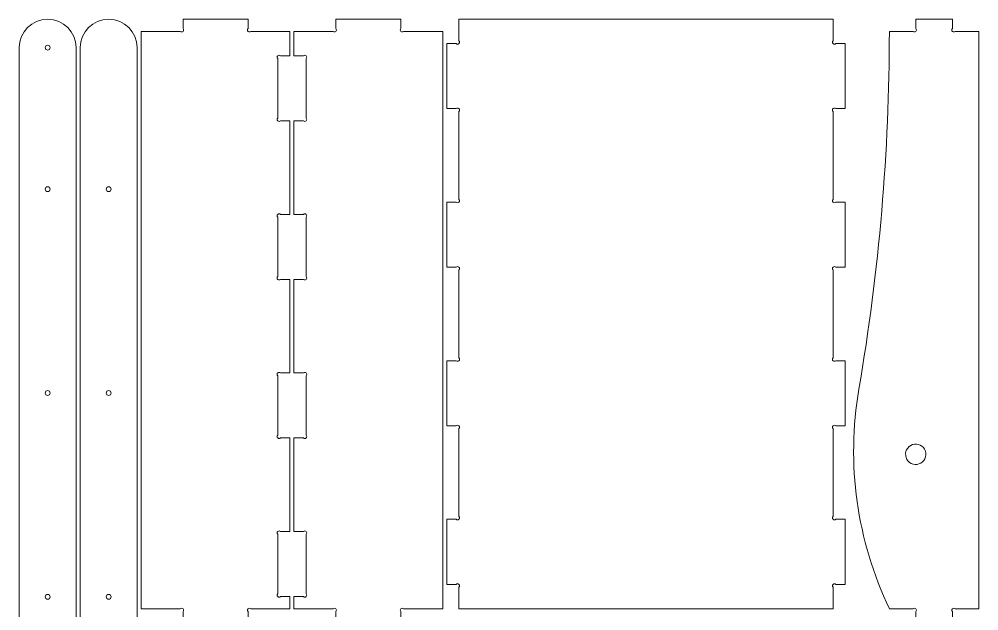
# Model space of a CAD drawing. Header units: millimetres. Extents: x -3400 to 3377, y -901 to 904.
# Drawn here: x -600 to 580, y 173 to 900 of the extents above; entities that cross this region are included whole.
import ezdxf

# ---------------------------------------------------------------- set-up
doc = ezdxf.new("R2010")
doc.units = ezdxf.units.MM
doc.header["$MEASUREMENT"] = 0
doc.layers.add('layer 1', color=7, linetype='Continuous')

msp = doc.modelspace()

# ---------------------------------------------------------------- linework, layer by layer
at = {"layer": 'layer 1', "color": 250, "lineweight": 20}
for points, knots in [([(-530.0179, -234.9988), (-530.0179, -234.9988), (-530.0179, 865.0013), (-530.0179, 865.0013), (-530.0179, 865.0013), (-530.0179, 884.2513), (-545.7679, 900.0013), (-565.0179, 900.0013), (-565.0179, 900.0013), (-584.2679, 900.0013), (-600.0179, 884.2513), (-600.0179, 865.0013), (-600.0179, 865.0013), (-600.0179, 865.0013), (-600.0179, -234.9988), (-600.0179, -234.9988), (-600.0179, -234.9988), (-600.0179, -254.2487), (-584.2679, -269.9987), (-565.0179, -269.9987), (-565.0179, -269.9987), (-545.7679, -269.9987), (-530.0179, -254.2487), (-530.0179, -234.9988)], [0, 0, 0, 0, 0.142857143, 0.142857143, 0.142857143, 0.142857143, 0.285714286, 0.285714286, 0.285714286, 0.285714286, 0.428571429, 0.428571429, 0.428571429, 0.428571429, 0.571428571, 0.571428571, 0.571428571, 0.571428571, 0.714285714, 0.714285714, 0.714285714, 0.714285714, 1, 1, 1, 1]), ([(-525.0179, 865.0013), (-525.0179, 865.0013), (-525.0179, -234.9988), (-525.0179, -234.9988), (-525.0179, -234.9988), (-525.0179, -254.2488), (-509.2679, -269.9988), (-490.0179, -269.9988), (-490.0179, -269.9988), (-470.7679, -269.9988), (-455.0179, -254.2488), (-455.0179, -234.9988), (-455.0179, -234.9988), (-455.0179, -234.9988), (-455.0179, 865.0013), (-455.0179, 865.0013), (-455.0179, 865.0013), (-455.0179, 884.2512), (-470.7679, 900.0012), (-490.0179, 900.0012), (-490.0179, 900.0012), (-509.2679, 900.0012), (-525.0179, 884.2512), (-525.0179, 865.0013)], [0, 0, 0, 0, 0.142857143, 0.142857143, 0.142857143, 0.142857143, 0.285714286, 0.285714286, 0.285714286, 0.285714286, 0.428571429, 0.428571429, 0.428571429, 0.428571429, 0.571428571, 0.571428571, 0.571428571, 0.571428571, 0.714285714, 0.714285714, 0.714285714, 0.714285714, 1, 1, 1, 1]), ([(-450.0179, 885.0013), (-450.0179, 885.0013), (-450.0179, 175.0021), (-450.0179, 175.0021), (-450.0179, 175.0021), (-450.0179, 175.0021), (-401.9779, 175.0021), (-401.9779, 175.0021), (-401.9779, 175.0021), (-401.0406, 175.9393), (-399.521, 175.9393), (-398.5837, 175.0021), (-398.5837, 175.0021), (-397.6465, 174.0648), (-397.6465, 172.5452), (-398.5837, 171.6079), (-398.5837, 171.6079), (-398.5837, 171.6079), (-398.5837, 160.0021), (-398.5837, 160.0021), (-398.5837, 160.0021), (-398.5837, 160.0021), (-318.5837, 160.0021), (-318.5837, 160.0021), (-318.5837, 160.0021), (-318.5837, 160.0021), (-318.5837, 171.6079), (-318.5837, 171.6079), (-318.5837, 171.6079), (-319.5209, 172.5452), (-319.5209, 174.0648), (-318.5837, 175.0021), (-318.5837, 175.0021), (-317.6464, 175.9393), (-316.1268, 175.9393), (-315.1895, 175.0021), (-315.1895, 175.0021), (-315.1895, 175.0021), (-267.1495, 175.0021), (-267.1495, 175.0021), (-267.1495, 175.0021), (-267.1495, 175.0021), (-267.1495, 190.0021), (-267.1495, 190.0021), (-267.1495, 190.0021), (-267.1495, 190.0021), (-278.7553, 190.0021), (-278.7553, 190.0021), (-278.7553, 190.0021), (-279.6926, 189.0649), (-281.2122, 189.0649), (-282.1495, 190.0021), (-282.1495, 190.0021), (-283.0867, 190.9394), (-283.0867, 192.459), (-282.1495, 193.3963), (-282.1495, 193.3963), (-282.1495, 193.3963), (-282.1495, 266.6078), (-282.1495, 266.6078), (-282.1495, 266.6078), (-283.0867, 267.5451), (-283.0867, 269.0647), (-282.1495, 270.002), (-282.1495, 270.002), (-281.2122, 270.9392), (-279.6926, 270.9392), (-278.7553, 270.002), (-278.7553, 270.002), (-278.7553, 270.002), (-267.1495, 270.002), (-267.1495, 270.002), (-267.1495, 270.002), (-267.1495, 270.002), (-267.1495, 385.0019), (-267.1495, 385.0019), (-267.1495, 385.0019), (-267.1495, 385.0019), (-278.7553, 385.0019), (-278.7553, 385.0019), (-278.7553, 385.0019), (-279.6926, 384.0647), (-281.2122, 384.0647), (-282.1495, 385.0019), (-282.1495, 385.0019), (-283.0867, 385.9392), (-283.0867, 387.4588), (-282.1495, 388.3961), (-282.1495, 388.3961), (-282.1495, 388.3961), (-282.1495, 461.6076), (-282.1495, 461.6076), (-282.1495, 461.6076), (-283.0867, 462.5449), (-283.0867, 464.0645), (-282.1495, 465.0018), (-282.1495, 465.0018), (-281.2122, 465.939), (-279.6926, 465.939), (-278.7553, 465.0018), (-278.7553, 465.0018), (-278.7553, 465.0018), (-267.1495, 465.0018), (-267.1495, 465.0018), (-267.1495, 465.0018), (-267.1495, 465.0018), (-267.1495, 580.0016), (-267.1495, 580.0016), (-267.1495, 580.0016), (-267.1495, 580.0016), (-278.7553, 580.0017), (-278.7553, 580.0017), (-278.7553, 580.0017), (-279.6926, 579.0645), (-281.2122, 579.0645), (-282.1495, 580.0017), (-282.1495, 580.0017), (-283.0867, 580.939), (-283.0867, 582.4586), (-282.1495, 583.3959), (-282.1495, 583.3959), (-282.1495, 583.3959), (-282.1495, 656.6074), (-282.1495, 656.6074), (-282.1495, 656.6074), (-283.0867, 657.5447), (-283.0867, 659.0643), (-282.1495, 660.0016), (-282.1495, 660.0016), (-281.2122, 660.9388), (-279.6926, 660.9388), (-278.7553, 660.0016), (-278.7553, 660.0016), (-278.7553, 660.0016), (-267.1495, 660.0016), (-267.1495, 660.0016), (-267.1495, 660.0016), (-267.1495, 660.0016), (-267.1495, 775.0014), (-267.1495, 775.0014), (-267.1495, 775.0014), (-267.1495, 775.0014), (-278.7553, 775.0015), (-278.7553, 775.0015), (-278.7553, 775.0015), (-279.6926, 774.0643), (-281.2122, 774.0643), (-282.1495, 775.0015), (-282.1495, 775.0015), (-283.0867, 775.9388), (-283.0867, 777.4584), (-282.1495, 778.3957), (-282.1495, 778.3957), (-282.1495, 778.3957), (-282.1495, 851.6072), (-282.1495, 851.6072), (-282.1495, 851.6072), (-283.0867, 852.5445), (-283.0867, 854.0641), (-282.1495, 855.0014), (-282.1495, 855.0014), (-281.2122, 855.9386), (-279.6926, 855.9386), (-278.7553, 855.0014), (-278.7553, 855.0014), (-278.7553, 855.0014), (-267.1495, 855.0014), (-267.1495, 855.0014), (-267.1495, 855.0014), (-267.1495, 855.0014), (-267.1495, 885.0013), (-267.1495, 885.0013), (-267.1495, 885.0013), (-267.1495, 885.0013), (-315.1895, 885.0013), (-315.1895, 885.0013), (-315.1895, 885.0013), (-316.1268, 884.0641), (-317.6464, 884.0641), (-318.5837, 885.0013), (-318.5837, 885.0013), (-319.5209, 885.9386), (-319.5209, 887.4582), (-318.5837, 888.3955), (-318.5837, 888.3955), (-318.5837, 888.3955), (-318.5837, 900.0013), (-318.5837, 900.0013), (-318.5837, 900.0013), (-318.5837, 900.0013), (-398.5837, 900.0013), (-398.5837, 900.0013), (-398.5837, 900.0013), (-398.5837, 900.0013), (-398.5837, 888.3955), (-398.5837, 888.3955), (-398.5837, 888.3955), (-397.6465, 887.4582), (-397.6465, 885.9386), (-398.5837, 885.0013), (-398.5837, 885.0013), (-399.521, 884.0641), (-401.0406, 884.0641), (-401.9779, 885.0013), (-401.9779, 885.0013), (-401.9779, 885.0013), (-450.0179, 885.0013), (-450.0179, 885.0013)], [0, 0, 0, 0, 0.018867925, 0.018867925, 0.018867925, 0.018867925, 0.037735849, 0.037735849, 0.037735849, 0.037735849, 0.056603774, 0.056603774, 0.056603774, 0.056603774, 0.075471698, 0.075471698, 0.075471698, 0.075471698, 0.094339623, 0.094339623, 0.094339623, 0.094339623, 0.113207547, 0.113207547, 0.113207547, 0.113207547, 0.132075472, 0.132075472, 0.132075472, 0.132075472, 0.150943396, 0.150943396, 0.150943396, 0.150943396, 0.169811321, 0.169811321, 0.169811321, 0.169811321, 0.188679245, 0.188679245, 0.188679245, 0.188679245, 0.20754717, 0.20754717, 0.20754717, 0.20754717, 0.226415094, 0.226415094, 0.226415094, 0.226415094, 0.245283019, 0.245283019, 0.245283019, 0.245283019, 0.264150943, 0.264150943, 0.264150943, 0.264150943, 0.283018868, 0.283018868, 0.283018868, 0.283018868, 0.301886792, 0.301886792, 0.301886792, 0.301886792, 0.320754717, 0.320754717, 0.320754717, 0.320754717, 0.339622642, 0.339622642, 0.339622642, 0.339622642, 0.358490566, 0.358490566, 0.358490566, 0.358490566, 0.377358491, 0.377358491, 0.377358491, 0.377358491, 0.396226415, 0.396226415, 0.396226415, 0.396226415, 0.41509434, 0.41509434, 0.41509434, 0.41509434, 0.433962264, 0.433962264, 0.433962264, 0.433962264, 0.452830189, 0.452830189, 0.452830189, 0.452830189, 0.471698113, 0.471698113, 0.471698113, 0.471698113, 0.490566038, 0.490566038, 0.490566038, 0.490566038, 0.509433962, 0.509433962, 0.509433962, 0.509433962, 0.528301887, 0.528301887, 0.528301887, 0.528301887, 0.547169811, 0.547169811, 0.547169811, 0.547169811, 0.566037736, 0.566037736, 0.566037736, 0.566037736, 0.58490566, 0.58490566, 0.58490566, 0.58490566, 0.603773585, 0.603773585, 0.603773585, 0.603773585, 0.622641509, 0.622641509, 0.622641509, 0.622641509, 0.641509434, 0.641509434, 0.641509434, 0.641509434, 0.660377358, 0.660377358, 0.660377358, 0.660377358, 0.679245283, 0.679245283, 0.679245283, 0.679245283, 0.698113208, 0.698113208, 0.698113208, 0.698113208, 0.716981132, 0.716981132, 0.716981132, 0.716981132, 0.735849057, 0.735849057, 0.735849057, 0.735849057, 0.754716981, 0.754716981, 0.754716981, 0.754716981, 0.773584906, 0.773584906, 0.773584906, 0.773584906, 0.79245283, 0.79245283, 0.79245283, 0.79245283, 0.811320755, 0.811320755, 0.811320755, 0.811320755, 0.830188679, 0.830188679, 0.830188679, 0.830188679, 0.849056604, 0.849056604, 0.849056604, 0.849056604, 0.867924528, 0.867924528, 0.867924528, 0.867924528, 0.886792453, 0.886792453, 0.886792453, 0.886792453, 0.905660377, 0.905660377, 0.905660377, 0.905660377, 0.924528302, 0.924528302, 0.924528302, 0.924528302, 0.943396226, 0.943396226, 0.943396226, 0.943396226, 0.962264151, 0.962264151, 0.962264151, 0.962264151, 1, 1, 1, 1]), ([(-79.2811, 885.0013), (-79.2811, 885.0013), (-79.2811, 175.0021), (-79.2811, 175.0021), (-79.2811, 175.0021), (-79.2811, 175.0021), (-127.3211, 175.0021), (-127.3211, 175.0021), (-127.3211, 175.0021), (-128.2584, 175.9393), (-129.778, 175.9393), (-130.7153, 175.0021), (-130.7153, 175.0021), (-131.6525, 174.0648), (-131.6525, 172.5452), (-130.7153, 171.6079), (-130.7153, 171.6079), (-130.7153, 171.6079), (-130.7153, 160.0021), (-130.7153, 160.0021), (-130.7153, 160.0021), (-130.7153, 160.0021), (-210.7153, 160.0021), (-210.7153, 160.0021), (-210.7153, 160.0021), (-210.7153, 160.0021), (-210.7153, 171.6079), (-210.7153, 171.6079), (-210.7153, 171.6079), (-209.7781, 172.5452), (-209.7781, 174.0648), (-210.7153, 175.0021), (-210.7153, 175.0021), (-211.6526, 175.9393), (-213.1722, 175.9393), (-214.1095, 175.0021), (-214.1095, 175.0021), (-214.1095, 175.0021), (-262.1495, 175.0021), (-262.1495, 175.0021), (-262.1495, 175.0021), (-262.1495, 175.0021), (-262.1495, 190.0021), (-262.1495, 190.0021), (-262.1495, 190.0021), (-262.1495, 190.0021), (-250.5437, 190.0021), (-250.5437, 190.0021), (-250.5437, 190.0021), (-249.6064, 189.0649), (-248.0868, 189.0649), (-247.1495, 190.0021), (-247.1495, 190.0021), (-246.2123, 190.9394), (-246.2123, 192.459), (-247.1495, 193.3963), (-247.1495, 193.3963), (-247.1495, 193.3963), (-247.1495, 266.6078), (-247.1495, 266.6078), (-247.1495, 266.6078), (-246.2123, 267.5451), (-246.2123, 269.0647), (-247.1495, 270.002), (-247.1495, 270.002), (-248.0868, 270.9392), (-249.6064, 270.9392), (-250.5437, 270.002), (-250.5437, 270.002), (-250.5437, 270.002), (-262.1495, 270.002), (-262.1495, 270.002), (-262.1495, 270.002), (-262.1495, 270.002), (-262.1495, 385.0019), (-262.1495, 385.0019), (-262.1495, 385.0019), (-262.1495, 385.0019), (-250.5437, 385.0019), (-250.5437, 385.0019), (-250.5437, 385.0019), (-249.6064, 384.0647), (-248.0868, 384.0647), (-247.1495, 385.0019), (-247.1495, 385.0019), (-246.2123, 385.9392), (-246.2123, 387.4588), (-247.1495, 388.3961), (-247.1495, 388.3961), (-247.1495, 388.3961), (-247.1495, 461.6076), (-247.1495, 461.6076), (-247.1495, 461.6076), (-246.2123, 462.5449), (-246.2123, 464.0645), (-247.1495, 465.0018), (-247.1495, 465.0018), (-248.0868, 465.939), (-249.6064, 465.939), (-250.5437, 465.0018), (-250.5437, 465.0018), (-250.5437, 465.0018), (-262.1495, 465.0018), (-262.1495, 465.0018), (-262.1495, 465.0018), (-262.1495, 465.0018), (-262.1495, 580.0016), (-262.1495, 580.0016), (-262.1495, 580.0016), (-262.1495, 580.0016), (-250.5437, 580.0017), (-250.5437, 580.0017), (-250.5437, 580.0017), (-249.6064, 579.0645), (-248.0868, 579.0645), (-247.1495, 580.0017), (-247.1495, 580.0017), (-246.2123, 580.939), (-246.2123, 582.4586), (-247.1495, 583.3959), (-247.1495, 583.3959), (-247.1495, 583.3959), (-247.1495, 656.6074), (-247.1495, 656.6074), (-247.1495, 656.6074), (-246.2123, 657.5447), (-246.2123, 659.0643), (-247.1495, 660.0016), (-247.1495, 660.0016), (-248.0868, 660.9388), (-249.6064, 660.9388), (-250.5437, 660.0016), (-250.5437, 660.0016), (-250.5437, 660.0016), (-262.1495, 660.0016), (-262.1495, 660.0016), (-262.1495, 660.0016), (-262.1495, 660.0016), (-262.1495, 775.0014), (-262.1495, 775.0014), (-262.1495, 775.0014), (-262.1495, 775.0014), (-250.5437, 775.0015), (-250.5437, 775.0015), (-250.5437, 775.0015), (-249.6064, 774.0643), (-248.0868, 774.0643), (-247.1495, 775.0015), (-247.1495, 775.0015), (-246.2123, 775.9388), (-246.2123, 777.4584), (-247.1495, 778.3957), (-247.1495, 778.3957), (-247.1495, 778.3957), (-247.1495, 851.6072), (-247.1495, 851.6072), (-247.1495, 851.6072), (-246.2123, 852.5445), (-246.2123, 854.0641), (-247.1495, 855.0014), (-247.1495, 855.0014), (-248.0868, 855.9386), (-249.6064, 855.9386), (-250.5437, 855.0014), (-250.5437, 855.0014), (-250.5437, 855.0014), (-262.1495, 855.0014), (-262.1495, 855.0014), (-262.1495, 855.0014), (-262.1495, 855.0014), (-262.1495, 885.0013), (-262.1495, 885.0013), (-262.1495, 885.0013), (-262.1495, 885.0013), (-214.1095, 885.0013), (-214.1095, 885.0013), (-214.1095, 885.0013), (-213.1722, 884.0641), (-211.6526, 884.0641), (-210.7153, 885.0013), (-210.7153, 885.0013), (-209.7781, 885.9386), (-209.7781, 887.4582), (-210.7153, 888.3955), (-210.7153, 888.3955), (-210.7153, 888.3955), (-210.7153, 900.0013), (-210.7153, 900.0013), (-210.7153, 900.0013), (-210.7153, 900.0013), (-130.7153, 900.0013), (-130.7153, 900.0013), (-130.7153, 900.0013), (-130.7153, 900.0013), (-130.7153, 888.3955), (-130.7153, 888.3955), (-130.7153, 888.3955), (-131.6525, 887.4582), (-131.6525, 885.9386), (-130.7153, 885.0013), (-130.7153, 885.0013), (-129.778, 884.0641), (-128.2584, 884.0641), (-127.3211, 885.0013), (-127.3211, 885.0013), (-127.3211, 885.0013), (-79.2811, 885.0013), (-79.2811, 885.0013)], [0, 0, 0, 0, 0.018867925, 0.018867925, 0.018867925, 0.018867925, 0.037735849, 0.037735849, 0.037735849, 0.037735849, 0.056603774, 0.056603774, 0.056603774, 0.056603774, 0.075471698, 0.075471698, 0.075471698, 0.075471698, 0.094339623, 0.094339623, 0.094339623, 0.094339623, 0.113207547, 0.113207547, 0.113207547, 0.113207547, 0.132075472, 0.132075472, 0.132075472, 0.132075472, 0.150943396, 0.150943396, 0.150943396, 0.150943396, 0.169811321, 0.169811321, 0.169811321, 0.169811321, 0.188679245, 0.188679245, 0.188679245, 0.188679245, 0.20754717, 0.20754717, 0.20754717, 0.20754717, 0.226415094, 0.226415094, 0.226415094, 0.226415094, 0.245283019, 0.245283019, 0.245283019, 0.245283019, 0.264150943, 0.264150943, 0.264150943, 0.264150943, 0.283018868, 0.283018868, 0.283018868, 0.283018868, 0.301886792, 0.301886792, 0.301886792, 0.301886792, 0.320754717, 0.320754717, 0.320754717, 0.320754717, 0.339622642, 0.339622642, 0.339622642, 0.339622642, 0.358490566, 0.358490566, 0.358490566, 0.358490566, 0.377358491, 0.377358491, 0.377358491, 0.377358491, 0.396226415, 0.396226415, 0.396226415, 0.396226415, 0.41509434, 0.41509434, 0.41509434, 0.41509434, 0.433962264, 0.433962264, 0.433962264, 0.433962264, 0.452830189, 0.452830189, 0.452830189, 0.452830189, 0.471698113, 0.471698113, 0.471698113, 0.471698113, 0.490566038, 0.490566038, 0.490566038, 0.490566038, 0.509433962, 0.509433962, 0.509433962, 0.509433962, 0.528301887, 0.528301887, 0.528301887, 0.528301887, 0.547169811, 0.547169811, 0.547169811, 0.547169811, 0.566037736, 0.566037736, 0.566037736, 0.566037736, 0.58490566, 0.58490566, 0.58490566, 0.58490566, 0.603773585, 0.603773585, 0.603773585, 0.603773585, 0.622641509, 0.622641509, 0.622641509, 0.622641509, 0.641509434, 0.641509434, 0.641509434, 0.641509434, 0.660377358, 0.660377358, 0.660377358, 0.660377358, 0.679245283, 0.679245283, 0.679245283, 0.679245283, 0.698113208, 0.698113208, 0.698113208, 0.698113208, 0.716981132, 0.716981132, 0.716981132, 0.716981132, 0.735849057, 0.735849057, 0.735849057, 0.735849057, 0.754716981, 0.754716981, 0.754716981, 0.754716981, 0.773584906, 0.773584906, 0.773584906, 0.773584906, 0.79245283, 0.79245283, 0.79245283, 0.79245283, 0.811320755, 0.811320755, 0.811320755, 0.811320755, 0.830188679, 0.830188679, 0.830188679, 0.830188679, 0.849056604, 0.849056604, 0.849056604, 0.849056604, 0.867924528, 0.867924528, 0.867924528, 0.867924528, 0.886792453, 0.886792453, 0.886792453, 0.886792453, 0.905660377, 0.905660377, 0.905660377, 0.905660377, 0.924528302, 0.924528302, 0.924528302, 0.924528302, 0.943396226, 0.943396226, 0.943396226, 0.943396226, 0.962264151, 0.962264151, 0.962264151, 0.962264151, 1, 1, 1, 1]), ([(415.7189, 400.0013), (415.7189, 400.0013), (415.7189, 480.0013), (415.7189, 480.0013), (415.7189, 480.0013), (415.7189, 480.0013), (404.1131, 480.0013), (404.1131, 480.0013), (404.1131, 480.0013), (403.1758, 479.0641), (401.6562, 479.0641), (400.7189, 480.0013), (400.7189, 480.0013), (399.7817, 480.9386), (399.7817, 482.4582), (400.7189, 483.3955), (400.7189, 483.3955), (400.7189, 483.3955), (400.7189, 591.6071), (400.7189, 591.6071), (400.7189, 591.6071), (399.7817, 592.5444), (399.7817, 594.064), (400.7189, 595.0013), (400.7189, 595.0013), (401.6562, 595.9385), (403.1758, 595.9385), (404.1131, 595.0013), (404.1131, 595.0013), (404.1131, 595.0013), (415.7189, 595.0013), (415.7189, 595.0013), (415.7189, 595.0013), (415.7189, 595.0013), (415.7189, 675.0013), (415.7189, 675.0013), (415.7189, 675.0013), (415.7189, 675.0013), (404.1131, 675.0013), (404.1131, 675.0013), (404.1131, 675.0013), (403.1758, 674.0641), (401.6562, 674.0641), (400.7189, 675.0013), (400.7189, 675.0013), (399.7817, 675.9386), (399.7817, 677.4582), (400.7189, 678.3955), (400.7189, 678.3955), (400.7189, 678.3955), (400.7189, 786.6071), (400.7189, 786.6071), (400.7189, 786.6071), (399.7817, 787.5444), (399.7817, 789.064), (400.7189, 790.0013), (400.7189, 790.0013), (401.6562, 790.9385), (403.1758, 790.9385), (404.1131, 790.0013), (404.1131, 790.0013), (404.1131, 790.0013), (415.7189, 790.0013), (415.7189, 790.0013), (415.7189, 790.0013), (415.7189, 790.0013), (415.7189, 870.0013), (415.7189, 870.0013), (415.7189, 870.0013), (415.7189, 870.0013), (404.1131, 870.0013), (404.1131, 870.0013), (404.1131, 870.0013), (403.1758, 869.0641), (401.6562, 869.0641), (400.7189, 870.0013), (400.7189, 870.0013), (399.7817, 870.9386), (399.7817, 872.4582), (400.7189, 873.3955), (400.7189, 873.3955), (400.7189, 873.3955), (400.7189, 900.0013), (400.7189, 900.0013), (400.7189, 900.0013), (400.7189, 900.0013), (-59.2811, 900.0013), (-59.2811, 900.0013), (-59.2811, 900.0013), (-59.2811, 900.0013), (-59.2811, 873.3955), (-59.2811, 873.3955), (-59.2811, 873.3955), (-58.3439, 872.4582), (-58.3439, 870.9386), (-59.2811, 870.0013), (-59.2811, 870.0013), (-60.2184, 869.0641), (-61.738, 869.0641), (-62.6753, 870.0013), (-62.6753, 870.0013), (-62.6753, 870.0013), (-74.2811, 870.0013), (-74.2811, 870.0013), (-74.2811, 870.0013), (-74.2811, 870.0013), (-74.2811, 790.0013), (-74.2811, 790.0013), (-74.2811, 790.0013), (-74.2811, 790.0013), (-62.6753, 790.0013), (-62.6753, 790.0013), (-62.6753, 790.0013), (-61.738, 790.9385), (-60.2184, 790.9385), (-59.2811, 790.0013), (-59.2811, 790.0013), (-58.3439, 789.064), (-58.3439, 787.5444), (-59.2811, 786.6071), (-59.2811, 786.6071), (-59.2811, 786.6071), (-59.2811, 678.3955), (-59.2811, 678.3955), (-59.2811, 678.3955), (-58.3439, 677.4582), (-58.3439, 675.9386), (-59.2811, 675.0013), (-59.2811, 675.0013), (-60.2184, 674.0641), (-61.738, 674.0641), (-62.6753, 675.0013), (-62.6753, 675.0013), (-62.6753, 675.0013), (-74.2811, 675.0013), (-74.2811, 675.0013), (-74.2811, 675.0013), (-74.2811, 675.0013), (-74.2811, 595.0013), (-74.2811, 595.0013), (-74.2811, 595.0013), (-74.2811, 595.0013), (-62.6753, 595.0013), (-62.6753, 595.0013), (-62.6753, 595.0013), (-61.738, 595.9385), (-60.2184, 595.9385), (-59.2811, 595.0013), (-59.2811, 595.0013), (-58.3439, 594.064), (-58.3439, 592.5444), (-59.2811, 591.6071), (-59.2811, 591.6071), (-59.2811, 591.6071), (-59.2811, 483.3955), (-59.2811, 483.3955), (-59.2811, 483.3955), (-58.3439, 482.4582), (-58.3439, 480.9386), (-59.2811, 480.0013), (-59.2811, 480.0013), (-60.2184, 479.0641), (-61.738, 479.0641), (-62.6753, 480.0013), (-62.6753, 480.0013), (-62.6753, 480.0013), (-74.2811, 480.0013), (-74.2811, 480.0013), (-74.2811, 480.0013), (-74.2811, 480.0013), (-74.2811, 400.0013), (-74.2811, 400.0013), (-74.2811, 400.0013), (-74.2811, 400.0013), (-62.6753, 400.0013), (-62.6753, 400.0013), (-62.6753, 400.0013), (-61.738, 400.9385), (-60.2184, 400.9385), (-59.2811, 400.0013), (-59.2811, 400.0013), (-58.3439, 399.064), (-58.3439, 397.5444), (-59.2811, 396.6071), (-59.2811, 396.6071), (-59.2811, 396.6071), (-59.2811, 288.3955), (-59.2811, 288.3955), (-59.2811, 288.3955), (-58.3439, 287.4582), (-58.3439, 285.9386), (-59.2811, 285.0013), (-59.2811, 285.0013), (-60.2184, 284.0641), (-61.738, 284.0641), (-62.6753, 285.0013), (-62.6753, 285.0013), (-62.6753, 285.0013), (-74.2811, 285.0013), (-74.2811, 285.0013), (-74.2811, 285.0013), (-74.2811, 285.0013), (-74.2811, 205.0013), (-74.2811, 205.0013), (-74.2811, 205.0013), (-74.2811, 205.0013), (-62.6753, 205.0013), (-62.6753, 205.0013), (-62.6753, 205.0013), (-61.738, 205.9385), (-60.2184, 205.9385), (-59.2811, 205.0013), (-59.2811, 205.0013), (-58.3439, 204.064), (-58.3439, 202.5444), (-59.2811, 201.6071), (-59.2811, 201.6071), (-59.2811, 201.6071), (-59.2811, 175.0013), (-59.2811, 175.0013), (-59.2811, 175.0013), (-59.2811, 175.0013), (400.7189, 175.0013), (400.7189, 175.0013), (400.7189, 175.0013), (400.7189, 175.0013), (400.7189, 201.6071), (400.7189, 201.6071), (400.7189, 201.6071), (399.7817, 202.5444), (399.7817, 204.064), (400.7189, 205.0013), (400.7189, 205.0013), (401.6562, 205.9385), (403.1758, 205.9385), (404.1131, 205.0013), (404.1131, 205.0013), (404.1131, 205.0013), (415.7189, 205.0013), (415.7189, 205.0013), (415.7189, 205.0013), (415.7189, 205.0013), (415.7189, 285.0013), (415.7189, 285.0013), (415.7189, 285.0013), (415.7189, 285.0013), (404.1131, 285.0013), (404.1131, 285.0013), (404.1131, 285.0013), (403.1758, 284.0641), (401.6562, 284.0641), (400.7189, 285.0013), (400.7189, 285.0013), (399.7817, 285.9386), (399.7817, 287.4582), (400.7189, 288.3955), (400.7189, 288.3955), (400.7189, 288.3955), (400.7189, 396.6071), (400.7189, 396.6071), (400.7189, 396.6071), (399.7817, 397.5444), (399.7817, 399.064), (400.7189, 400.0013), (400.7189, 400.0013), (401.6562, 400.9385), (403.1758, 400.9385), (404.1131, 400.0013), (404.1131, 400.0013), (404.1131, 400.0013), (415.7189, 400.0013), (415.7189, 400.0013)], [0, 0, 0, 0, 0.014492754, 0.014492754, 0.014492754, 0.014492754, 0.028985507, 0.028985507, 0.028985507, 0.028985507, 0.043478261, 0.043478261, 0.043478261, 0.043478261, 0.057971014, 0.057971014, 0.057971014, 0.057971014, 0.072463768, 0.072463768, 0.072463768, 0.072463768, 0.086956522, 0.086956522, 0.086956522, 0.086956522, 0.101449275, 0.101449275, 0.101449275, 0.101449275, 0.115942029, 0.115942029, 0.115942029, 0.115942029, 0.130434783, 0.130434783, 0.130434783, 0.130434783, 0.144927536, 0.144927536, 0.144927536, 0.144927536, 0.15942029, 0.15942029, 0.15942029, 0.15942029, 0.173913043, 0.173913043, 0.173913043, 0.173913043, 0.188405797, 0.188405797, 0.188405797, 0.188405797, 0.202898551, 0.202898551, 0.202898551, 0.202898551, 0.217391304, 0.217391304, 0.217391304, 0.217391304, 0.231884058, 0.231884058, 0.231884058, 0.231884058, 0.246376812, 0.246376812, 0.246376812, 0.246376812, 0.260869565, 0.260869565, 0.260869565, 0.260869565, 0.275362319, 0.275362319, 0.275362319, 0.275362319, 0.289855072, 0.289855072, 0.289855072, 0.289855072, 0.304347826, 0.304347826, 0.304347826, 0.304347826, 0.31884058, 0.31884058, 0.31884058, 0.31884058, 0.333333333, 0.333333333, 0.333333333, 0.333333333, 0.347826087, 0.347826087, 0.347826087, 0.347826087, 0.362318841, 0.362318841, 0.362318841, 0.362318841, 0.376811594, 0.376811594, 0.376811594, 0.376811594, 0.391304348, 0.391304348, 0.391304348, 0.391304348, 0.405797101, 0.405797101, 0.405797101, 0.405797101, 0.420289855, 0.420289855, 0.420289855, 0.420289855, 0.434782609, 0.434782609, 0.434782609, 0.434782609, 0.449275362, 0.449275362, 0.449275362, 0.449275362, 0.463768116, 0.463768116, 0.463768116, 0.463768116, 0.47826087, 0.47826087, 0.47826087, 0.47826087, 0.492753623, 0.492753623, 0.492753623, 0.492753623, 0.507246377, 0.507246377, 0.507246377, 0.507246377, 0.52173913, 0.52173913, 0.52173913, 0.52173913, 0.536231884, 0.536231884, 0.536231884, 0.536231884, 0.550724638, 0.550724638, 0.550724638, 0.550724638, 0.565217391, 0.565217391, 0.565217391, 0.565217391, 0.579710145, 0.579710145, 0.579710145, 0.579710145, 0.594202899, 0.594202899, 0.594202899, 0.594202899, 0.608695652, 0.608695652, 0.608695652, 0.608695652, 0.623188406, 0.623188406, 0.623188406, 0.623188406, 0.637681159, 0.637681159, 0.637681159, 0.637681159, 0.652173913, 0.652173913, 0.652173913, 0.652173913, 0.666666667, 0.666666667, 0.666666667, 0.666666667, 0.68115942, 0.68115942, 0.68115942, 0.68115942, 0.695652174, 0.695652174, 0.695652174, 0.695652174, 0.710144928, 0.710144928, 0.710144928, 0.710144928, 0.724637681, 0.724637681, 0.724637681, 0.724637681, 0.739130435, 0.739130435, 0.739130435, 0.739130435, 0.753623188, 0.753623188, 0.753623188, 0.753623188, 0.768115942, 0.768115942, 0.768115942, 0.768115942, 0.782608696, 0.782608696, 0.782608696, 0.782608696, 0.797101449, 0.797101449, 0.797101449, 0.797101449, 0.811594203, 0.811594203, 0.811594203, 0.811594203, 0.826086957, 0.826086957, 0.826086957, 0.826086957, 0.84057971, 0.84057971, 0.84057971, 0.84057971, 0.855072464, 0.855072464, 0.855072464, 0.855072464, 0.869565217, 0.869565217, 0.869565217, 0.869565217, 0.884057971, 0.884057971, 0.884057971, 0.884057971, 0.898550725, 0.898550725, 0.898550725, 0.898550725, 0.913043478, 0.913043478, 0.913043478, 0.913043478, 0.927536232, 0.927536232, 0.927536232, 0.927536232, 0.942028986, 0.942028986, 0.942028986, 0.942028986, 0.956521739, 0.956521739, 0.956521739, 0.956521739, 0.971014493, 0.971014493, 0.971014493, 0.971014493, 1, 1, 1, 1]), ([(550.8763, 885.0013), (550.8763, 885.0013), (579.982, 885.0013), (579.982, 885.0013), (579.982, 885.0013), (579.982, 885.0013), (579.982, 175.0018), (579.982, 175.0018), (579.982, 175.0018), (579.982, 175.0018), (550.8763, 175.0018), (550.8763, 175.0018), (550.8763, 175.0018), (549.939, 175.939), (548.4194, 175.939), (547.4821, 175.0018), (547.4821, 175.0018), (546.5449, 174.0645), (546.5449, 172.5449), (547.4821, 171.6076), (547.4821, 171.6076), (547.4821, 171.6076), (547.4821, 160.0018), (547.4821, 160.0018), (547.4821, 160.0018), (547.4821, 160.0018), (502.4821, 160.0018), (502.4821, 160.0018), (502.4821, 160.0018), (502.4821, 160.0018), (502.4821, 171.6076), (502.4821, 171.6076), (502.4821, 171.6076), (503.4193, 172.5449), (503.4193, 174.0645), (502.4821, 175.0018), (502.4821, 175.0018), (501.5448, 175.939), (500.0252, 175.939), (499.0879, 175.0018), (499.0879, 175.0018), (499.0879, 175.0018), (469.9821, 175.0018), (469.9821, 175.0018), (469.9821, 175.0018), (429.8823, 258.9646), (416.7958, 353.2936), (432.5243, 445.0017), (432.5243, 445.0017), (457.4511, 590.3423), (469.982, 737.5385), (469.9821, 885.0014), (469.9821, 885.0014), (469.9821, 885.0014), (499.0879, 885.0013), (499.0879, 885.0013), (499.0879, 885.0013), (500.0252, 884.0641), (501.5448, 884.0641), (502.4821, 885.0013), (502.4821, 885.0013), (503.4193, 885.9386), (503.4193, 887.4582), (502.4821, 888.3955), (502.4821, 888.3955), (502.4821, 888.3955), (502.4821, 900.0014), (502.4821, 900.0014), (502.4821, 900.0014), (502.4821, 900.0014), (547.4821, 900.0013), (547.4821, 900.0013), (547.4821, 900.0013), (547.4821, 900.0013), (547.4821, 888.3955), (547.4821, 888.3955), (547.4821, 888.3955), (546.5449, 887.4582), (546.5449, 885.9386), (547.4821, 885.0013), (547.4821, 885.0013), (548.4194, 884.0641), (549.939, 884.0641), (550.8763, 885.0013)], [0, 0, 0, 0, 0.045454545, 0.045454545, 0.045454545, 0.045454545, 0.090909091, 0.090909091, 0.090909091, 0.090909091, 0.136363636, 0.136363636, 0.136363636, 0.136363636, 0.181818182, 0.181818182, 0.181818182, 0.181818182, 0.227272727, 0.227272727, 0.227272727, 0.227272727, 0.272727273, 0.272727273, 0.272727273, 0.272727273, 0.318181818, 0.318181818, 0.318181818, 0.318181818, 0.363636364, 0.363636364, 0.363636364, 0.363636364, 0.409090909, 0.409090909, 0.409090909, 0.409090909, 0.454545455, 0.454545455, 0.454545455, 0.454545455, 0.5, 0.5, 0.5, 0.5, 0.545454545, 0.545454545, 0.545454545, 0.545454545, 0.590909091, 0.590909091, 0.590909091, 0.590909091, 0.636363636, 0.636363636, 0.636363636, 0.636363636, 0.681818182, 0.681818182, 0.681818182, 0.681818182, 0.727272727, 0.727272727, 0.727272727, 0.727272727, 0.772727273, 0.772727273, 0.772727273, 0.772727273, 0.818181818, 0.818181818, 0.818181818, 0.818181818, 0.863636364, 0.863636364, 0.863636364, 0.863636364, 0.909090909, 0.909090909, 0.909090909, 0.909090909, 1, 1, 1, 1]), ([(-562.0179, 865.0013), (-562.0179, 863.3444), (-563.361, 862.0013), (-565.0179, 862.0013), (-565.0179, 862.0013), (-566.6748, 862.0013), (-568.0179, 863.3445), (-568.0179, 865.0013), (-568.0179, 865.0013), (-568.0179, 866.6582), (-566.6747, 868.0013), (-565.0179, 868.0013), (-565.0179, 868.0013), (-563.361, 868.0013), (-562.0179, 866.6581), (-562.0179, 865.0013)], [0, 0, 0, 0, 0.2, 0.2, 0.2, 0.2, 0.4, 0.4, 0.4, 0.4, 0.6, 0.6, 0.6, 0.6, 1, 1, 1, 1]), ([(-562.0179, 690.9212), (-562.0179, 689.2643), (-563.361, 687.9212), (-565.0179, 687.9212), (-565.0179, 687.9212), (-566.6748, 687.9212), (-568.0179, 689.2644), (-568.0179, 690.9212), (-568.0179, 690.9212), (-568.0179, 692.5781), (-566.6747, 693.9212), (-565.0179, 693.9212), (-565.0179, 693.9212), (-563.361, 693.9212), (-562.0179, 692.578), (-562.0179, 690.9212)], [0, 0, 0, 0, 0.2, 0.2, 0.2, 0.2, 0.4, 0.4, 0.4, 0.4, 0.6, 0.6, 0.6, 0.6, 1, 1, 1, 1]), ([(-493.0179, 690.9212), (-493.0179, 692.5781), (-491.6748, 693.9212), (-490.0179, 693.9212), (-490.0179, 693.9212), (-488.361, 693.9212), (-487.0179, 692.578), (-487.0179, 690.9212), (-487.0179, 690.9212), (-487.0179, 689.2643), (-488.3611, 687.9212), (-490.0179, 687.9212), (-490.0179, 687.9212), (-491.6748, 687.9212), (-493.0179, 689.2644), (-493.0179, 690.9212)], [0, 0, 0, 0, 0.2, 0.2, 0.2, 0.2, 0.4, 0.4, 0.4, 0.4, 0.6, 0.6, 0.6, 0.6, 1, 1, 1, 1]), ([(-562.0179, 440.3079), (-562.0179, 438.651), (-563.361, 437.3079), (-565.0179, 437.3079), (-565.0179, 437.3079), (-566.6748, 437.3079), (-568.0179, 438.6511), (-568.0179, 440.3079), (-568.0179, 440.3079), (-568.0179, 441.9648), (-566.6747, 443.3079), (-565.0179, 443.3079), (-565.0179, 443.3079), (-563.361, 443.3079), (-562.0179, 441.9647), (-562.0179, 440.3079)], [0, 0, 0, 0, 0.2, 0.2, 0.2, 0.2, 0.4, 0.4, 0.4, 0.4, 0.6, 0.6, 0.6, 0.6, 1, 1, 1, 1]), ([(-493.0179, 440.3079), (-493.0179, 441.9648), (-491.6748, 443.3079), (-490.0179, 443.3079), (-490.0179, 443.3079), (-488.361, 443.3079), (-487.0179, 441.9647), (-487.0179, 440.3079), (-487.0179, 440.3079), (-487.0179, 438.651), (-488.3611, 437.3079), (-490.0179, 437.3079), (-490.0179, 437.3079), (-491.6748, 437.3079), (-493.0179, 438.6511), (-493.0179, 440.3079)], [0, 0, 0, 0, 0.2, 0.2, 0.2, 0.2, 0.4, 0.4, 0.4, 0.4, 0.6, 0.6, 0.6, 0.6, 1, 1, 1, 1]), ([(513.3073, 371.2518), (509.8555, 377.2304), (502.2106, 379.2787), (496.232, 375.827), (496.232, 375.827), (490.2533, 372.3752), (488.205, 364.7303), (491.6567, 358.7517), (491.6567, 358.7517), (495.1085, 352.773), (502.7534, 350.7246), (508.7321, 354.1764), (508.7321, 354.1764), (514.7107, 357.6281), (516.7592, 365.2731), (513.3073, 371.2518)], [0, 0, 0, 0, 0.2, 0.2, 0.2, 0.2, 0.4, 0.4, 0.4, 0.4, 0.6, 0.6, 0.6, 0.6, 1, 1, 1, 1]), ([(-562.0179, 189.6946), (-562.0179, 188.0377), (-563.361, 186.6946), (-565.0179, 186.6946), (-565.0179, 186.6946), (-566.6748, 186.6946), (-568.0179, 188.0378), (-568.0179, 189.6946), (-568.0179, 189.6946), (-568.0179, 191.3515), (-566.6747, 192.6946), (-565.0179, 192.6946), (-565.0179, 192.6946), (-563.361, 192.6946), (-562.0179, 191.3514), (-562.0179, 189.6946)], [0, 0, 0, 0, 0.2, 0.2, 0.2, 0.2, 0.4, 0.4, 0.4, 0.4, 0.6, 0.6, 0.6, 0.6, 1, 1, 1, 1]), ([(-493.0179, 189.6946), (-493.0179, 191.3515), (-491.6748, 192.6946), (-490.0179, 192.6946), (-490.0179, 192.6946), (-488.361, 192.6946), (-487.0179, 191.3514), (-487.0179, 189.6946), (-487.0179, 189.6946), (-487.0179, 188.0377), (-488.3611, 186.6946), (-490.0179, 186.6946), (-490.0179, 186.6946), (-491.6748, 186.6946), (-493.0179, 188.0378), (-493.0179, 189.6946)], [0, 0, 0, 0, 0.2, 0.2, 0.2, 0.2, 0.4, 0.4, 0.4, 0.4, 0.6, 0.6, 0.6, 0.6, 1, 1, 1, 1])]:
    msp.add_open_spline(points, degree=3, knots=knots, dxfattribs=at)

doc.saveas('drawing.dxf')
